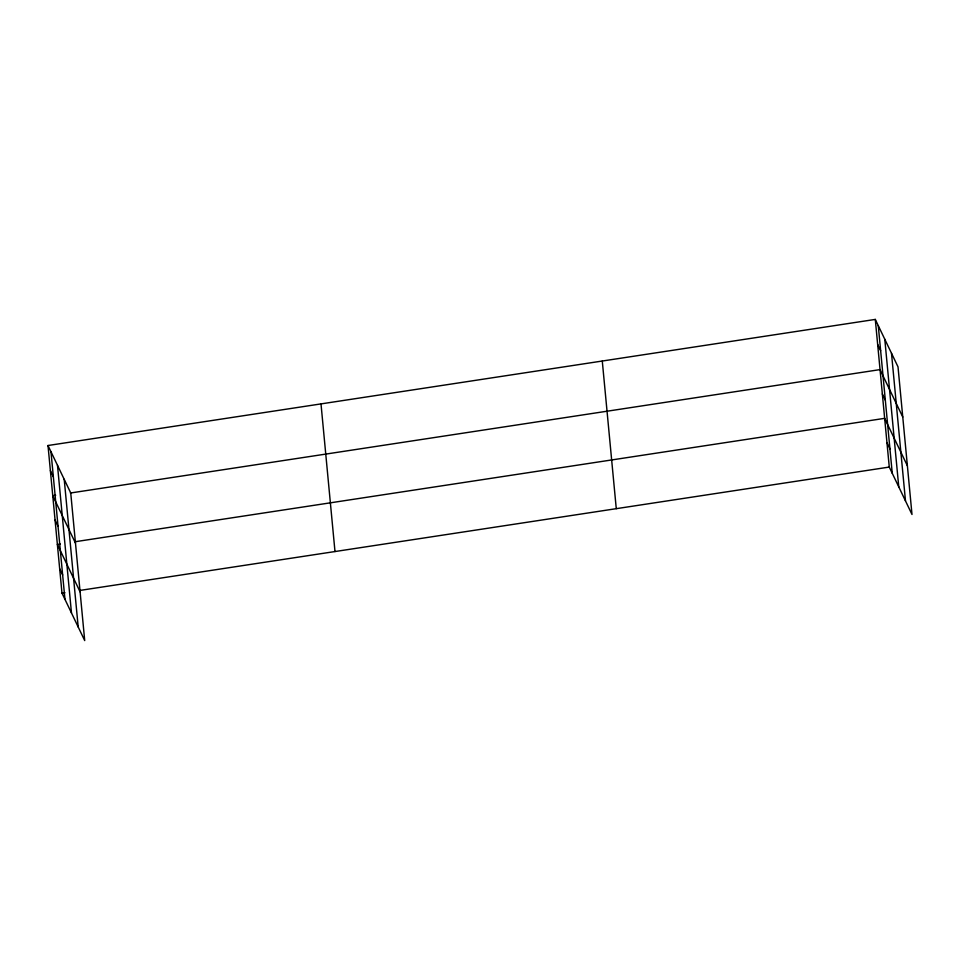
<?xml version="1.0" encoding="UTF-8"?>
<svg xmlns="http://www.w3.org/2000/svg" width="960" height="960" viewBox="0 0 960 960"><rect width="100%" height="100%" fill="white"/><g stroke="black" fill="none" stroke-linecap="round" stroke-linejoin="round"><path stroke-width="1.44" d="M48 445.512L70.728 492.936L84.708 640.584L61.992 593.16L48 445.512L875.292 319.416L898.008 366.84L912 514.488L889.272 467.064L875.292 319.416M55.692 495.264L52.752 495.708L75.48 543.132M70.368 493.02L880.044 369.612L902.772 417.048M60.312 543.984L57.372 544.428L80.1 591.864M74.988 541.752L884.664 418.344L907.38 465.768M61.992 593.16L64.92 592.704M79.596 590.472L889.272 467.064M877.668 344.52L880.644 350.724M882.348 393.972L885.324 400.188M886.968 442.704L889.944 448.908M50.376 470.604L53.352 476.82M55.068 520.068L58.032 526.272M59.676 568.788L62.652 575.004M891.492 353.244L905.484 500.892M884.784 339.228L898.764 486.876M878.268 325.62L892.248 473.268M602.28 361.032L616.272 508.668M321 403.896L334.992 551.544M64.212 479.34L78.192 626.976M57.492 465.324L71.472 612.96M50.976 451.716L64.956 599.364"/></g></svg>
